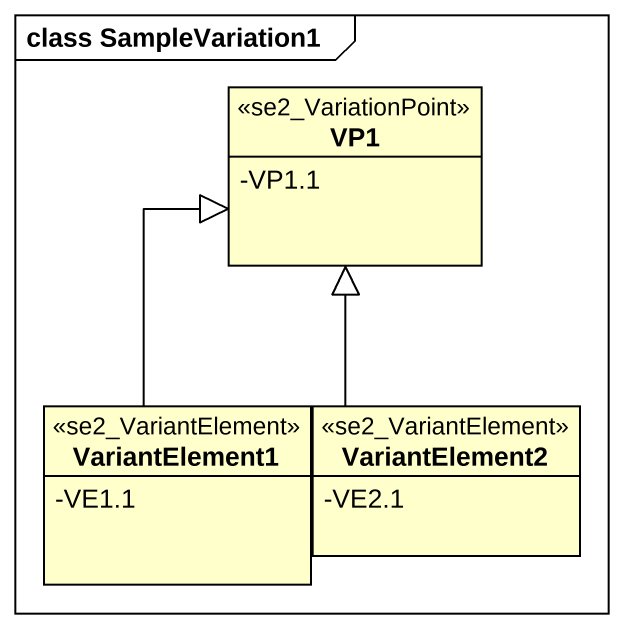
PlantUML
@startuml
mainframe class SampleVariation1
hide circle
hide empty members
skinparam classAttributeIconSize 0
class VP1 <<se2_VariationPoint>> {
  -VP1.1
}
class VariantElement1 <<se2_VariantElement>> {
  -VE1.1
}
class VariantElement2 <<se2_VariantElement>> {
  -VE2.1
}
VariantElement1 -up-|> VP1
VariantElement2 -up-|> VP1
@enduml
